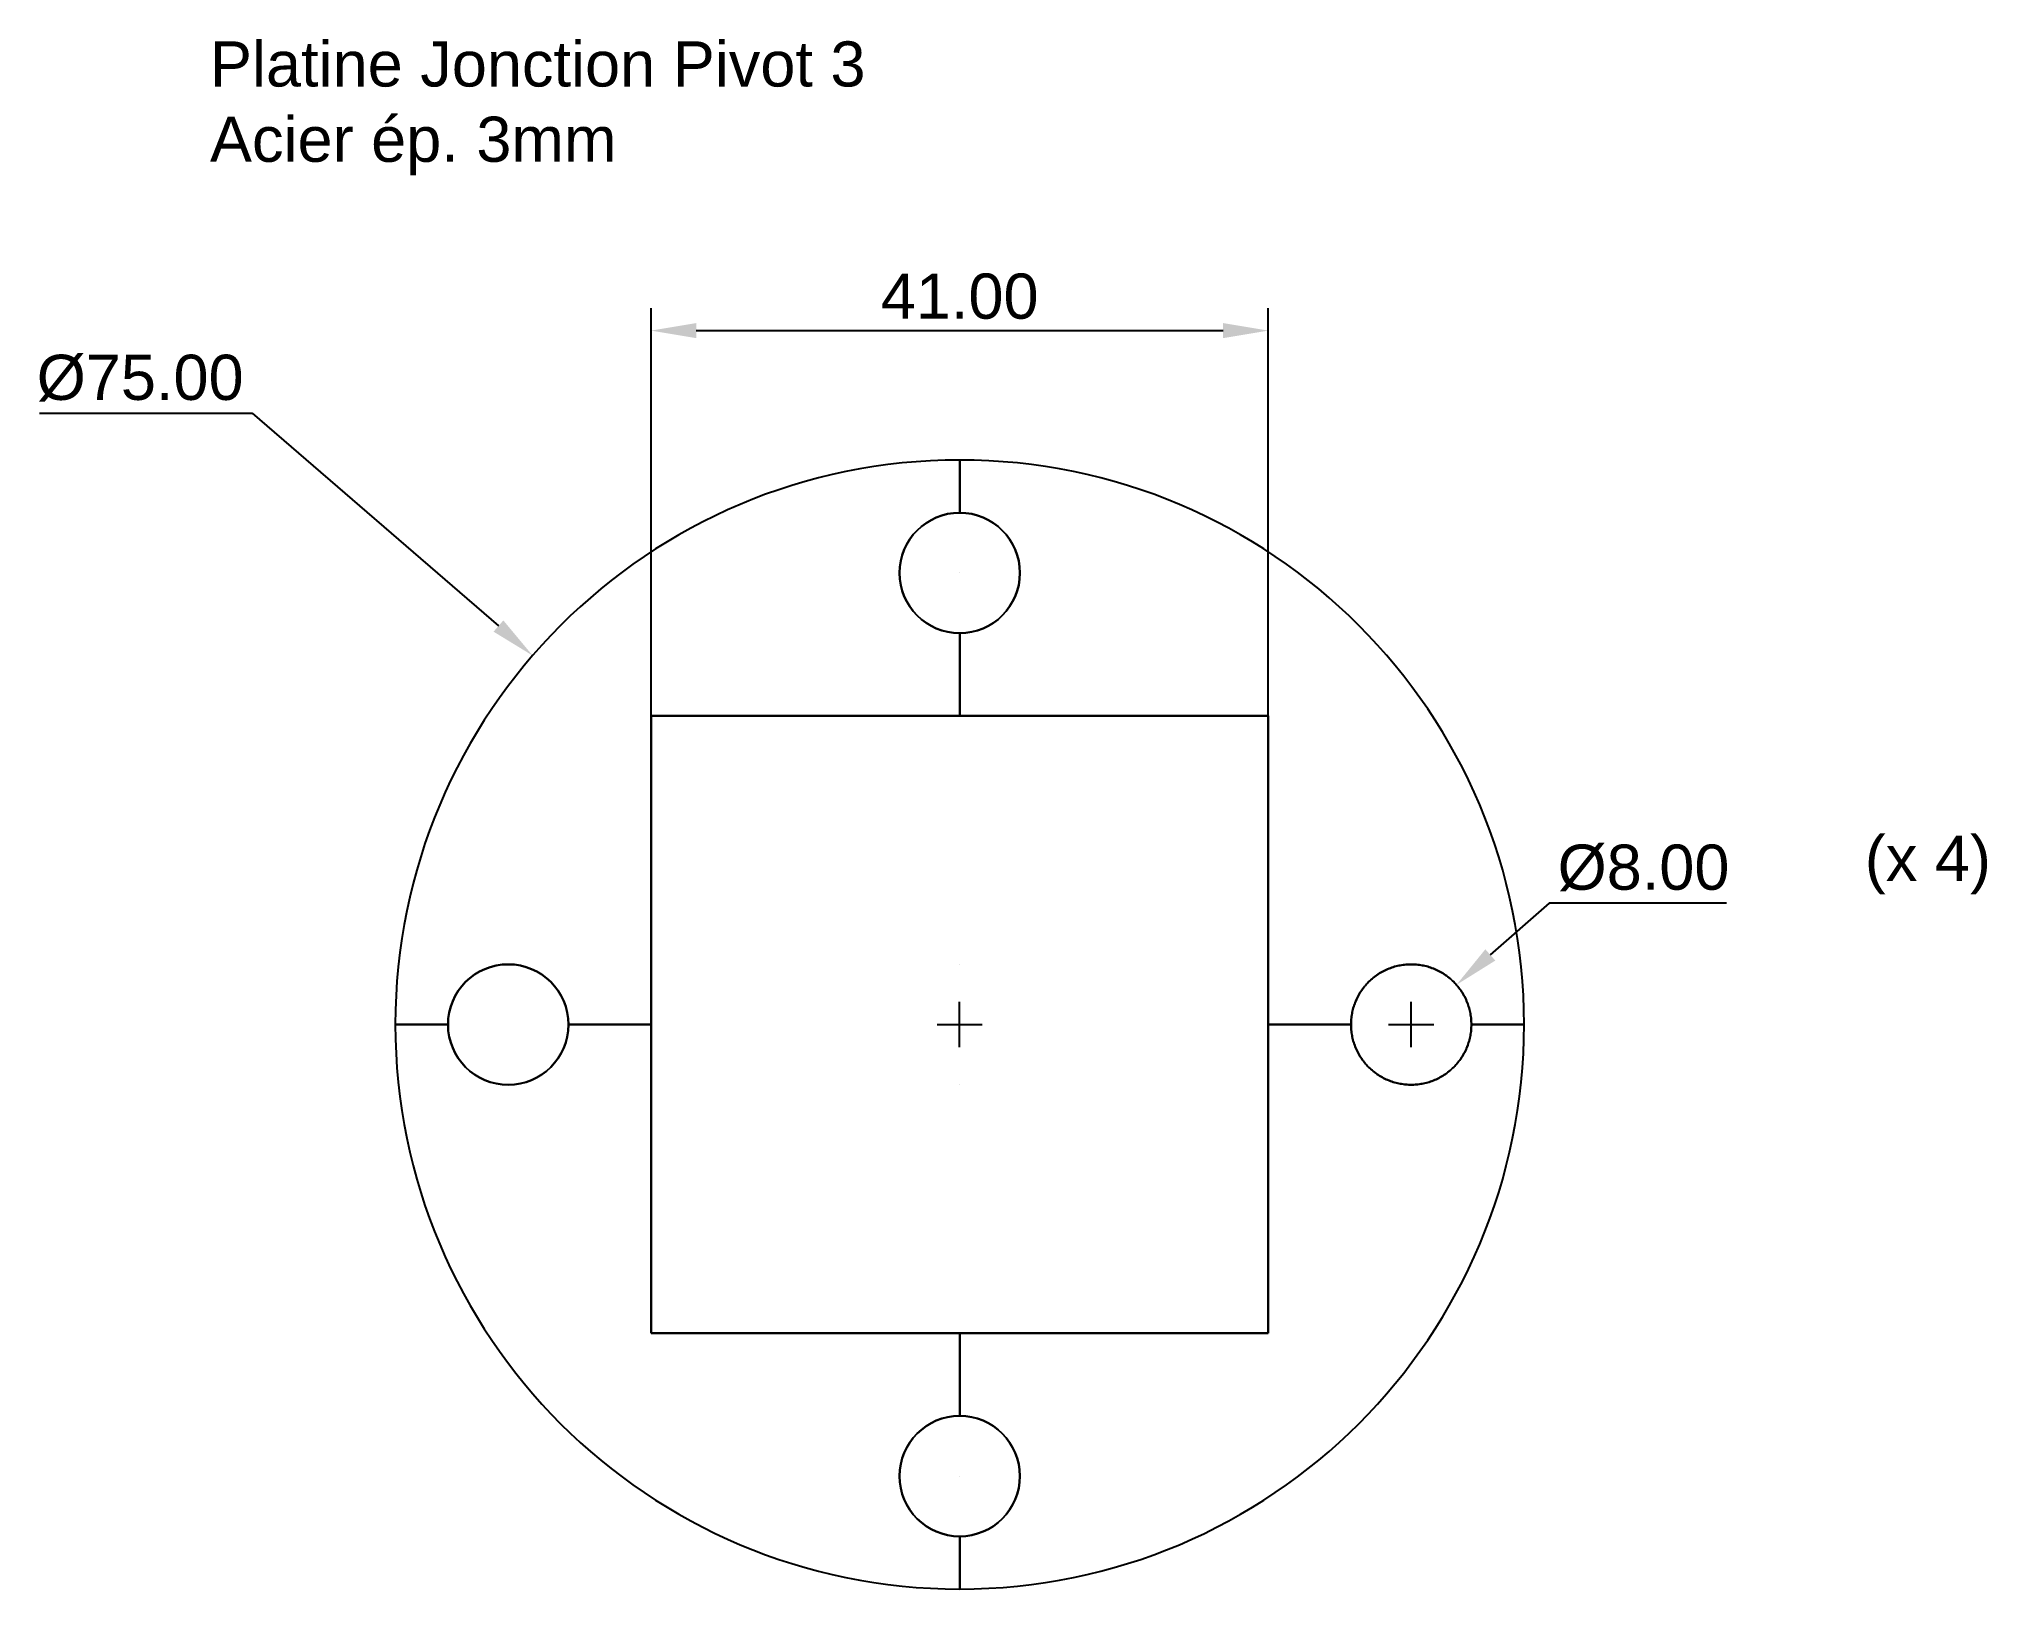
# Model space of a CAD drawing. Header units: millimetres. Extents: x -61 to 68, y -37 to 65.
import ezdxf

# ---------------------------------------------------------------- set-up
doc = ezdxf.new("R2010")
doc.units = ezdxf.units.MM
doc.layers.add('Défaut', color=178, linetype='Continuous', true_color=0x000000)
doc.layers.add('Pivot', color=178, linetype='Continuous', true_color=0x000000)
doc.styles.add('Helvetica Neue Regular', font='')
doc.styles.get('Helvetica Neue Regular').set_extended_font_data('Helvetica Neue')
doc.dimstyles.new('Défaut', dxfattribs={"dimtxt": 3, "dimasz": 3, "dimexe": 1.5, "dimexo": 1.5, "dimgap": 0.75, "dimtad": 1, "dimtoh": 1, "dimzin": 1, "dimdsep": 46, "dimtxsty": 'Helvetica Neue Regular', "dimcen": 1.5, "dimazin": 1, "dimtfac": 1, "dimtdec": 4, "dimtix": 1, "dimtofl": 0, "dimtmove": 1, "dimatfit": 3, "dimfxl": 3, "dimtolj": 1, "dimtzin": 1, "dimarcsym": 0})

# ---------------------------------------------------------------- blocks, each defined once
blk = doc.blocks.new('*D1')
at = {"layer": 'Defpoints', "color": 0}
for p in [(20.5, 46.1), (-20.5, 5.08), (20.5, 5.08)]:
    blk.add_point(p, dxfattribs=at)
at = {"layer": 'Défaut', "color": 0, "lineweight": -2}
for p, q in [((-20.5, 6.58), (-20.5, 47.6)), ((20.5, 6.58), (20.5, 47.6)), ((-17.5, 46.1), (17.5, 46.1))]:
    blk.add_line(p, q, dxfattribs=at)
at = {"layer": 'Défaut', "color": 0}
for points in [[(-17.5, 46.6), (-17.5, 45.6), (-20.5, 46.1)], [(17.5, 45.6), (17.5, 46.6), (20.5, 46.1)]]:
    blk.add_solid(points, dxfattribs=at)
at = {"layer": 'Défaut', "color": 0, "insert": (0, 48.37), "char_height": 3, "attachment_point": 5, "style": 'Helvetica Neue Regular'}
blk.add_mtext('\\A1;41.00', dxfattribs=at)
blk = doc.blocks.new('*D2')
at = {"layer": 'Defpoints', "color": 0}
for p in [(-28.37, 24.51), (28.38, -24.51)]:
    blk.add_point(p, dxfattribs=at)
at = {"layer": 'Défaut', "color": 0, "lineweight": -2}
for p, q in [((-61.14, 40.62), (-47.01, 40.62)), ((-47.01, 40.62), (-30.64, 26.48))]:
    blk.add_line(p, q, dxfattribs=at)
at = {"layer": 'Défaut', "color": 0}
for p, q in [((0, -1.5), (0, 1.5)), ((-1.5, 0), (1.5, 0))]:
    blk.add_line(p, q, dxfattribs=at)
blk.add_solid([(-30.97, 26.1), (-30.32, 26.85), (-28.37, 24.51)], dxfattribs=at)
at = {"layer": 'Défaut', "color": 0, "insert": (-54.45, 42.94), "char_height": 3, "attachment_point": 5, "style": 'Helvetica Neue Regular'}
blk.add_mtext('\\A1;Ø75.00', dxfattribs=at)
blk = doc.blocks.new('*D3')
at = {"layer": 'Defpoints', "color": 0}
for p in [(33.01, 2.64), (27, -2.64)]:
    blk.add_point(p, dxfattribs=at)
at = {"layer": 'Défaut', "color": 0, "lineweight": -2}
for p, q in [((39.17, 8.07), (35.26, 4.63)), ((50.96, 8.07), (39.17, 8.07))]:
    blk.add_line(p, q, dxfattribs=at)
at = {"layer": 'Défaut', "color": 0}
for p, q in [((30, -1.5), (30, 1.5)), ((28.5, 0), (31.5, 0))]:
    blk.add_line(p, q, dxfattribs=at)
blk.add_solid([(34.93, 5), (35.59, 4.25), (33.01, 2.64)], dxfattribs=at)
at = {"layer": 'Défaut', "color": 0, "insert": (45.44, 10.4), "char_height": 3, "attachment_point": 5, "style": 'Helvetica Neue Regular'}
blk.add_mtext('\\A1;Ø8.00', dxfattribs=at)

msp = doc.modelspace()

# ---------------------------------------------------------------- linework, layer by layer
at = {"layer": 'Pivot'}
for p, q in [((-20.497, 20.5, 274.15), (-20.497, 20.5, 277.15)), ((0.003, 20.5, 274.15), (0.003, 20.5, 277.15)), ((20.503, 20.5, 277.15), (20.503, 20.5, 274.15)), ((-20.497, 0, 274.15), (-20.497, 0, 277.15)), ((20.503, 0, 274.15), (20.503, 0, 277.15)), ((-20.497, -20.5, 277.15), (-20.497, -20.5, 274.15)), ((0.003, -20.5, 274.15), (0.003, -20.5, 277.15)), ((20.503, -20.5, 277.15), (20.503, -20.5, 274.15))]:
    msp.add_line(p, q, dxfattribs=at)
for points in [[(0.003, 37.5), (0.003, 34)], [(0.003, 34), (0.003, 37.5)], [(0.003, 26), (0.003, 20.5)], [(0.003, 20.5), (0.003, 26)], [(-37.497, 0), (-33.997, 0)], [(-33.997, 0), (-37.497, 0)], [(-25.997, 0), (-20.497, 0)], [(-20.497, 0), (-25.997, 0)], [(20.503, 0), (26.003, 0)], [(26.003, 0), (20.503, 0)], [(37.503, 0), (34.003, 0)], [(34.003, 0), (37.503, 0)], [(0.003, -26), (0.003, -20.5)], [(0.003, -20.5), (0.003, -26)], [(0.003, -37.5), (0.003, -34)], [(0.003, -34), (0.003, -37.5)]]:
    msp.add_lwpolyline(points, dxfattribs=at)
at = {"layer": 'Pivot', "extrusion": (1, 0, 0)}
for points in [[(37.5, 277.15), (37.5, 274.15)], [(34, 274.15), (34, 277.15)], [(30, 274.15), (30, 277.15)], [(30, 274.15), (30, 277.15)], [(26, 274.15), (26, 277.15)], [(4, 274.15), (4, 277.15)], [(4, 274.15), (4, 277.15)], [(0, 277.15), (0, 274.15)], [(0, 274.15), (0, 277.15)], [(0, 274.15), (0, 277.15)], [(0, 274.15), (0, 277.15)], [(0, 274.15), (0, 277.15)], [(0, 277.15), (0, 274.15)], [(-4, 274.15), (-4, 277.15)], [(-4, 274.15), (-4, 277.15)], [(-26, 274.15), (-26, 277.15)], [(-30, 274.15), (-30, 277.15)], [(-30, 274.15), (-30, 277.15)], [(-34, 274.15), (-34, 277.15)], [(-37.5, 277.15), (-37.5, 274.15)]]:
    msp.add_lwpolyline(points, dxfattribs=at)
at = {"layer": 'Pivot', "extrusion": (0, 0, -1)}
for centre, radius in [((-0.003, 0, -277.15), 37.5), ((-0.003, 0, -274.15), 37.5), ((-0.003, 0, -275.65), 37.5), ((-0.003, 30, -277.15), 4)]:
    msp.add_circle(centre, radius, dxfattribs=at)
at = {"layer": 'Pivot'}
for centre in [(0.003, 30, 274.15), (-29.997, 0, 277.15), (0.003, -30, 277.15)]:
    msp.add_circle(centre, 4, dxfattribs=at)
at = {"layer": 'Pivot', "extrusion": (-3.55271e-15, 0, -1)}
msp.add_circle((29.997, 0, -274.15), 4, dxfattribs=at)
at = {"layer": 'Pivot', "extrusion": (0, -3.55271e-15, -1)}
msp.add_circle((-0.003, -30, -274.15), 4, dxfattribs=at)
at = {"layer": 'Pivot'}
for points in [[(20.503, 20.5, 274.15), (0.003, 20.5, 274.15), (-20.497, 20.5, 274.15)], [(-20.497, 20.5, 274.15), (-20.497, 0, 274.15), (-20.497, -20.5, 274.15)], [(-20.497, 20.5, 277.15), (0.003, 20.5, 277.15), (20.503, 20.5, 277.15)], [(-20.497, -20.5, 277.15), (-20.497, 0, 277.15), (-20.497, 20.5, 277.15)], [(20.503, 0, 274.15), (20.503, 10.25, 274.15), (20.503, 20.5, 274.15)], [(20.503, 20.5, 277.15), (20.503, 10.25, 277.15), (20.503, 0, 277.15)], [(20.503, -20.5, 274.15), (20.503, -10.25, 274.15), (20.503, 0, 274.15)], [(20.503, 0, 277.15), (20.503, -10.25, 277.15), (20.503, -20.5, 277.15)], [(-20.497, -20.5, 274.15), (0.003, -20.5, 274.15), (20.503, -20.5, 274.15)], [(20.503, -20.5, 277.15), (0.003, -20.5, 277.15), (-20.497, -20.5, 277.15)]]:
    msp.add_open_spline(points, degree=2, dxfattribs=at)
for points, knots in [([(34.003, 0, 274.15), (34.003, 4, 274.15), (30.003, 4, 274.15), (26.003, 4, 274.15), (26.003, 0, 274.15)], [0, 0, 0, 6.2831853, 6.2831853, 12.5663706, 12.5663706, 12.5663706]), ([(26.003, 0, 277.15), (26.003, 4, 277.15), (30.003, 4, 277.15), (34.003, 4, 277.15), (34.003, 0, 277.15)], [-12.5663706, -12.5663706, -12.5663706, -6.2831853, -6.2831853, 0, 0, 0]), ([(26.003, 0, 274.15), (26.003, -4, 274.15), (30.003, -4, 274.15), (34.003, -4, 274.15), (34.003, 0, 274.15)], [12.5663706, 12.5663706, 12.5663706, 18.8495559, 18.8495559, 25.1327412, 25.1327412, 25.1327412]), ([(34.003, 0, 277.15), (34.003, -4, 277.15), (30.003, -4, 277.15), (26.003, -4, 277.15), (26.003, 0, 277.15)], [-25.1327412, -25.1327412, -25.1327412, -18.8495559, -18.8495559, -12.5663706, -12.5663706, -12.5663706])]:
    msp.add_rational_spline(points, [1, 0.707106781187, 1, 0.707106781187, 1], degree=2, knots=knots, dxfattribs=at)

# ---------------------------------------------------------------- texts
at = {"layer": 'Défaut', "char_height": 3, "attachment_point": 7, "style": 'Helvetica Neue Regular'}
for s, insert, width in [('{\\fHelvetica Neue;Platine Jonction Pivot 3}\\P{\\fHelvetica Neue;Acier ép. 3mm}\\P', (-49.816, 56.409), 94.13115), ('(x 4)', (60.143, 8.644), 21.31148)]:
    msp.add_mtext(s, dxfattribs=dict(at, insert=insert, width=width))

# ---------------------------------------------------------------- dimensions: what is measured, and where the dimension line sits
at = {"layer": 'Défaut'}
dim = msp.add_linear_dim(base=(20.503, 46.097, 277.15), p1=(-20.497, 5.079, 277.15), p2=(20.503, 5.079, 277.15), dimstyle='Défaut', override={"dimtxt": 3, "dimasz": 3, "dimexe": 1.5, "dimexo": 1.5, "dimgap": 0.75, "dimtad": 1, "dimtih": 0, "dimtoh": 0, "dimdec": 2, "dimzin": 1, "dimtxsty": 'Helvetica Neue Regular', "dimsah": 0, "dimcen": 1.5, "dimadec": 2, "dimazin": 1, "dimtix": 0, "dimtmove": 0, "dimfxl": 3, "dimtzin": 1}, dxfattribs=at)
dim.commit()
dim.dimension.update_dxf_attribs({"geometry": '*D1', "text_midpoint": (0.003, 48.37, 277.15)})
for p1, p2, text, picture, middle in [((28.381, -24.515, 283.15), (-28.374, 24.515, 283.15), 'Ø75.00', '*D2', (-47.011, 40.615, 283.15)), ((27.001, -2.643, 283.15), (33.006, 2.643, 283.15), 'Ø8.00', '*D3', (39.172, 8.071, 283.15))]:
    dim = msp.add_diameter_dim_2p(p1=p1, p2=p2, text=text, dimstyle='Défaut', override={"dimscale": 1, "dimasz": 3, "dimtad": 1, "dimtih": 0, "dimtoh": 1, "dimlfac": 1, "dimtxsty": 'Helvetica Neue Regular', "dimsah": 0}, dxfattribs=at)
    dim.commit()
    dim.dimension.update_dxf_attribs({"geometry": picture, "text_midpoint": middle, "dimtype": 163})

doc.saveas('drawing.dxf')
